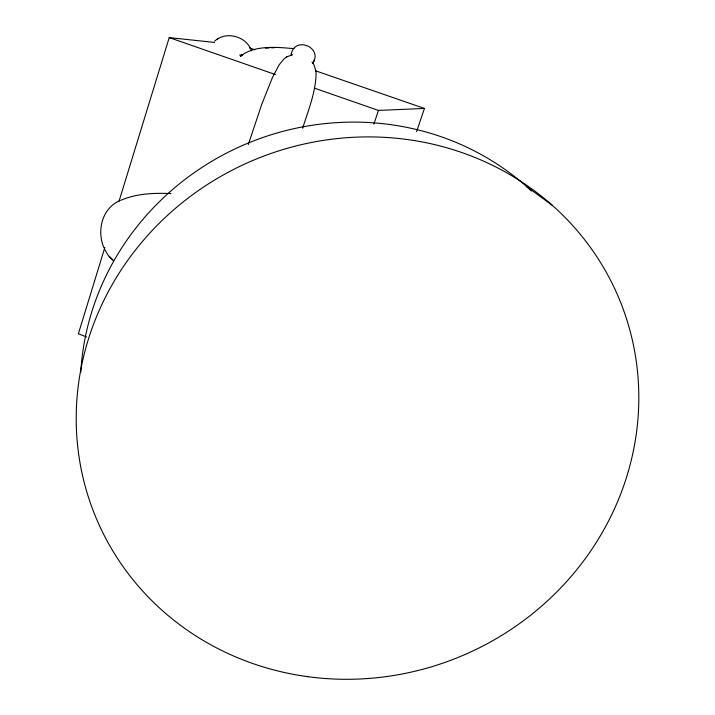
<?xml version="1.0" encoding="UTF-8"?>
<svg xmlns="http://www.w3.org/2000/svg" width="715" height="715" viewBox="0 0 715 715"><rect width="100%" height="100%" fill="white"/><g stroke="black" fill="none" stroke-linecap="round" stroke-linejoin="round"><path stroke-width="1.07" d="M291.023 55.144C293.552 35.348 323.797 47.038 312.616 63.501M248.284 144.537L261.86 104.024L272.504 77.408L279.118 64.904L283.792 59.139L286.679 56.869M104.855 247.47L78.382 333.771L86.694 337.024M118.904 201.657L169.232 37.591L214.554 42.453M373.865 124.187L378.458 110.432L424.451 108.448L416.577 131.649M302.651 128.244C308.424 109.744 316.325 91.127 316.057 71.464M313.724 61.508L314.314 59.98M242.081 54.76L240.419 56.521C253.441 44.759 277.983 47.163 294.097 48.691M214.652 41.166C225.779 30.566 246.827 36.304 251.394 50.828M286.429 57.03L292.748 54.644M119.083 201.04C101.727 208.86 96.722 231.419 103.997 247.828M217.271 39.057L217.905 38.726M120.54 200.441C136.297 193.461 153.975 192.889 170.939 193.55M239.65 55.135L242.671 55.01M265.649 48.191L269.01 47.994M271.441 47.834L274.837 47.637M249.562 47.977L254.826 49.791M315.932 70.928L424.451 108.448M169.232 37.591L275.427 74.557M314.323 88.106L378.458 110.432M526.463 186.463L552.266 205.277M109.181 256.533L113.104 260.296L108.072 255.201L105.06 250.027M312.026 62.026L313.974 64.77L316.03 71.312M80.768 372.283A265.989 253.521 -23.3 0 1 250.456 142.151A265.989 253.521 -23.3 0 1 531.513 191.066M308.219 676.739A283.56 268.84 -23.3 0 0 621.996 305.922A283.56 268.84 -23.3 0 0 142.303 241.616A283.56 268.84 -23.3 0 0 308.219 676.739"/></g></svg>
